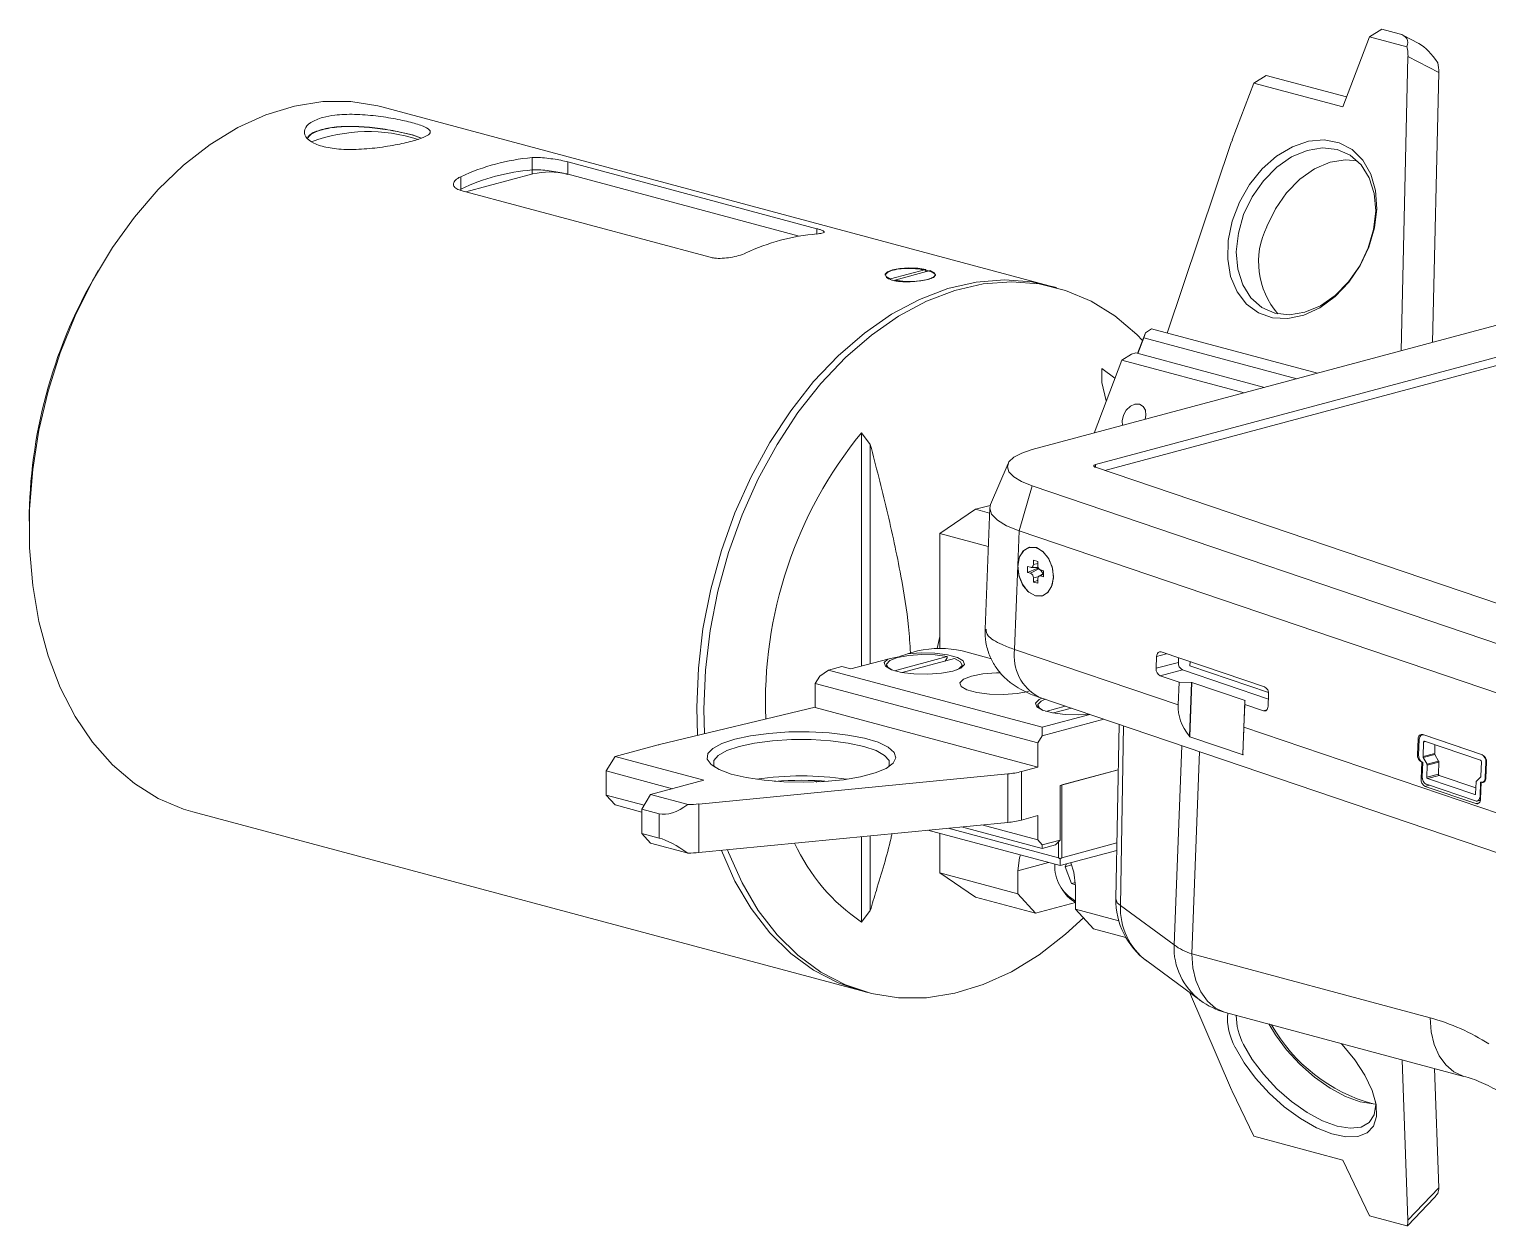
# Paper-space layout 'Лист2' of a CAD drawing. Header units: millimetres. Extents: x 17 to 391, y 20 to 263.
# Drawn here: x 155.6 to 271.5, y 167.5 to 262.6 of the extents above; entities that cross this region are included whole.
import ezdxf

# ---------------------------------------------------------------- set-up
doc = ezdxf.new("R2010")
doc.units = ezdxf.units.MM

psp = doc.layouts.new('Лист2')

# ---------------------------------------------------------------- linework, layer by layer
at = {"color": 7, "linetype": 'Continuous', "lineweight": 15}
for p, q in [((262.11, 261.96), (259.99, 256.39)), ((262.11, 261.96), (263.08, 262.57)), ((265.08, 261.16), (262.11, 261.96)), ((263.08, 262.57), (264.47, 262.2)), ((266.04, 261.43), (264.76, 262.09)), ((264.62, 237), (265.16, 260.39)), ((267.61, 259.12), (265.16, 260.39)), ((252.92, 258.28), (253.89, 258.89)), ((253.89, 258.89), (260.29, 257.18)), ((267.61, 259.12), (267.11, 237.67)), ((252.92, 258.28), (251.21, 253.78)), ((259.99, 256.39), (252.92, 258.28)), ((236.67, 242.18), (183.64, 256.39)), ((186.03, 254.16), (186.8, 253.91)), ((186.07, 254.16), (186.81, 253.92)), ((251.16, 253.64), (246.03, 238.42)), ((195.58, 252.36), (195.58, 251.38)), ((218.21, 246.71), (198.41, 252.02)), ((189.92, 250.84), (189.92, 249.87)), ((195.65, 251.06), (190.33, 249.64)), ((216.8, 246.12), (198.34, 251.06)), ((189.92, 249.75), (209.72, 244.44)), ((303.55, 247.43), (235.32, 229.15)), ((306.89, 245.79), (240.35, 227.96)), ((241.08, 227.5), (306.86, 245.12)), ((161.12, 243.39), (160.84, 242.9)), ((224.05, 242.73), (226.86, 243.48)), ((227.21, 243.39), (224.41, 242.63)), ((226.86, 243.48), (226.86, 243.41)), ((226.86, 243.41), (226.86, 243.29)), ((223.63, 243.06), (223.63, 243.02)), ((224.05, 242.66), (224.05, 242.73)), ((224.41, 242.63), (224.41, 242.57)), ((227.63, 243.02), (227.63, 243.06)), ((237.24, 242.03), (236.67, 242.18)), ((244.32, 238.44), (244.8, 238.75)), ((244.8, 238.75), (257.97, 235.22)), ((243.69, 236.8), (244.32, 238.44)), ((244.19, 238.04), (243.71, 236.79)), ((244.19, 238.04), (244.32, 238.44)), ((256.35, 234.79), (244.19, 238.04)), ((242.43, 236.26), (243.21, 236.75)), ((243.54, 236.84), (243.21, 236.75)), ((243.54, 236.84), (253.77, 234.1)), ((240.23, 230.47), (242.43, 236.26)), ((240.84, 235.6), (241.89, 234.84)), ((240.84, 234.49), (240.84, 235.6)), ((252.14, 233.66), (242.43, 236.26)), ((241.2, 233.03), (240.84, 234.49)), ((221.74, 230.49), (222.45, 229.57)), ((221.74, 211.95), (221.74, 230.49)), ((222.45, 229.57), (222.45, 212.14)), ((233.4, 228.04), (232.01, 224.8)), ((240.35, 227.75), (277.91, 215)), ((235.31, 226.27), (234.28, 222.69)), ((235.31, 226.27), (276.26, 212.37)), ((227.98, 222.48), (230.81, 224.41)), ((231.98, 224.72), (230.81, 224.41)), ((230.81, 224.41), (231.93, 224.11)), ((231.94, 224.52), (231.57, 214.89)), ((234.28, 222.69), (234.17, 219.93)), ((234.28, 222.69), (275.23, 208.8)), ((227.98, 222.48), (227.98, 213.34)), ((231.82, 221.45), (227.98, 222.48)), ((235.76, 220.27), (235.41, 220.37)), ((235.41, 220.37), (235.41, 220.03)), ((235.76, 219.94), (235.76, 220.27)), ((234.17, 219.93), (233.91, 213.27)), ((235.19, 219.8), (234.95, 219.86)), ((234.95, 219.86), (234.95, 219.38)), ((235.72, 219.7), (234.95, 219.38)), ((234.95, 219.38), (235.19, 219.32)), ((235.83, 219.67), (235.19, 219.32)), ((235.23, 219.79), (235.79, 219.78)), ((235.72, 219.78), (235.72, 219.7)), ((235.72, 219.7), (235.83, 219.67)), ((235.83, 219.67), (235.86, 219.66)), ((236.22, 219.31), (235.86, 219.09)), ((236.22, 219.52), (235.97, 219.59)), ((235.97, 219.11), (236.22, 219.04)), ((236.22, 219.04), (236.22, 219.52)), ((235.41, 218.97), (235.41, 218.63)), ((235.76, 218.78), (235.41, 218.63)), ((235.41, 218.63), (235.76, 218.54)), ((235.76, 218.54), (235.76, 218.88)), ((233.91, 213.27), (246.9, 208.86)), ((223.84, 212.51), (220.91, 211.73)), ((228.56, 212.7), (224.38, 211.58)), ((229.13, 212.54), (224.99, 211.44)), ((226.21, 213.15), (225.41, 212.93)), ((228.41, 212.35), (228.56, 212.6)), ((228.56, 212.6), (228.56, 212.7)), ((232.08, 212.52), (229.75, 213.15)), ((245.19, 212.72), (245.16, 211.77)), ((246.93, 212.24), (245.16, 211.77)), ((253.76, 210.3), (245.57, 213.07)), ((246.94, 212.61), (246.93, 212.24)), ((247.86, 212.3), (247.84, 211.96)), ((218.08, 210.57), (218.44, 211.15)), ((218.44, 211.15), (219.14, 211.63)), ((220.2, 211.92), (219.14, 211.63)), ((219.14, 211.63), (236.11, 207.09)), ((220.2, 211.92), (220.91, 211.73)), ((223.74, 212.06), (223.74, 211.96)), ((223.79, 211.83), (223.74, 211.96)), ((229.74, 211.96), (229.74, 212.06)), ((247.26, 211.64), (245.49, 211.17)), ((245.49, 211.17), (246.98, 210.67)), ((247.26, 211.64), (254.08, 209.33)), ((247.84, 211.96), (254.08, 209.84)), ((235.76, 205.84), (218.08, 210.57)), ((218.08, 208.65), (218.08, 210.57)), ((246.9, 208.86), (246.98, 210.67)), ((246.98, 210.67), (247.96, 210.63)), ((247.96, 210.63), (247.8, 206.39)), ((248, 210.64), (247.83, 206.36)), ((248, 210.64), (247.96, 210.63)), ((252.24, 209.2), (248, 210.64)), ((218.08, 208.69), (205.71, 205.71)), ((208.73, 206.44), (208.66, 208.68)), ((218.08, 208.65), (235.76, 203.91)), ((235.76, 208.84), (235.76, 208.74)), ((235.81, 208.61), (235.76, 208.74)), ((235.84, 209.48), (276.8, 195.58)), ((237.94, 208.77), (236.4, 208.35)), ((238.44, 208.6), (237.01, 208.22)), ((252.04, 204.96), (252.2, 209.19)), ((252.2, 208.89), (252.13, 207.09)), ((252.24, 209.2), (252.2, 209.19)), ((252.2, 209.19), (252.2, 208.89)), ((252.2, 208.89), (253.68, 208.39)), ((254.06, 208.75), (254.09, 209.7)), ((209.28, 206.57), (209.23, 208.52)), ((236.11, 207.09), (239.9, 208.1)), ((241.01, 207.73), (236.11, 206.41)), ((236.11, 206.41), (235.76, 205.84)), ((236.11, 207.09), (236.11, 206.41)), ((242.21, 207.32), (241.96, 193.45)), ((247.83, 206.36), (247.82, 206.35)), ((247.82, 206.35), (247.83, 206.32)), ((252.07, 204.89), (247.83, 206.32)), ((252.13, 207.09), (274.87, 199.37)), ((266.36, 206.5), (266.29, 206.48)), ((271.08, 204.9), (266.35, 206.51)), ((271.02, 204.92), (266.43, 206.48)), ((202.17, 204.76), (205.59, 205.68)), ((235.76, 203.91), (235.76, 205.84)), ((265.97, 206.15), (265.93, 204.91)), ((266.06, 206.12), (266.01, 204.88)), ((266.41, 205.91), (266.37, 204.75)), ((270.93, 204.47), (266.49, 205.98)), ((267.31, 205.7), (267.29, 204.99)), ((201.46, 203.61), (202.17, 204.76)), ((202.17, 204.76), (209.24, 202.87)), ((252.07, 204.89), (252.06, 204.92)), ((266.26, 204.32), (266.21, 202.98)), ((266.28, 204.32), (266.26, 204.32)), ((266.3, 203.14), (266.35, 204.29)), ((267.29, 204.99), (266.37, 204.75)), ((267.3, 204.92), (266.38, 204.67)), ((266.38, 204.67), (266.68, 204.15)), ((266.7, 204.07), (266.66, 203.12)), ((267.6, 204.39), (266.68, 204.15)), ((267.62, 204.32), (266.7, 204.07)), ((267.3, 204.92), (267.6, 204.39)), ((267.62, 204.32), (267.58, 203.37)), ((270.96, 203.19), (271, 204.35)), ((271.31, 203.09), (271.36, 204.32)), ((271.36, 203.07), (271.41, 204.31)), ((206.74, 202.2), (201.46, 203.61)), ((201.46, 201.68), (201.46, 203.61)), ((209.24, 202.87), (205, 201.73)), ((208.83, 200.98), (233.37, 203.38)), ((218.2, 202.73), (218.1, 202.85)), ((218.16, 202.85), (218.52, 202.75)), ((233.37, 199.52), (233.37, 203.38)), ((235.76, 203.91), (234.46, 203.56)), ((234.46, 203.56), (234.46, 199.71)), ((242.15, 203.7), (237.53, 202.46)), ((237.67, 202.5), (242.15, 203.7)), ((267.58, 203.37), (266.66, 203.12)), ((267.65, 203.25), (266.73, 203)), ((266.73, 203), (270.47, 201.73)), ((267.65, 203.25), (270.56, 202.26)), ((270.6, 202.81), (270.93, 203.13)), ((201.46, 201.68), (204.48, 200.88)), ((202.17, 200.91), (201.46, 201.68)), ((204.29, 200.58), (205, 201.73)), ((205, 201.73), (207.97, 200.94)), ((237.53, 202.46), (237.53, 198.12)), ((237.67, 202.5), (237.67, 196.72)), ((266.54, 202.39), (270.57, 201.02)), ((266.64, 202.55), (270.52, 201.23)), ((270.54, 201.8), (270.58, 202.75)), ((270.94, 202.73), (270.89, 201.59)), ((270.94, 201.38), (270.99, 202.71)), ((271.01, 202.71), (270.99, 202.71)), ((271.09, 202.72), (271.25, 202.76)), ((204.29, 200.34), (202.17, 200.91)), ((205.68, 200.21), (204.29, 200.58)), ((204.29, 198.65), (204.29, 200.58)), ((208.83, 200.98), (208.83, 197.13)), ((270.67, 201.22), (270.93, 201.29)), ((168.63, 200.37), (221.66, 186.16)), ((205.68, 198.28), (205.68, 200.21)), ((233.37, 199.52), (208.83, 197.13)), ((231.31, 199.32), (235.76, 198.13)), ((235.76, 200.06), (234.46, 199.71)), ((235.76, 200.06), (235.76, 198.13)), ((205, 197.88), (204.29, 198.65)), ((204.29, 198.65), (205.68, 198.28)), ((221.74, 191.6), (221.74, 198.39)), ((222.45, 198.46), (222.45, 192.52)), ((237.53, 196.09), (227.03, 198.91)), ((227.98, 195.51), (227.98, 198.65)), ((228.63, 199.06), (237.39, 196.72)), ((236.11, 197.45), (229.71, 199.17)), ((207.97, 197.08), (205, 197.88)), ((235.76, 198.13), (236.11, 197.74)), ((236.11, 197.74), (237.53, 198.12)), ((236.11, 197.74), (236.11, 197.45)), ((237.17, 197.74), (236.11, 197.45)), ((237.53, 198.12), (237.17, 197.74)), ((237.39, 196.72), (237.39, 197.97)), ((242.03, 197.3), (237.53, 196.09)), ((237.67, 196.72), (242.04, 197.89)), ((237.39, 196.72), (237.53, 196.62)), ((237.53, 196.62), (237.67, 196.72)), ((237.53, 196.09), (237.53, 196.62)), ((238.03, 196.23), (237.92, 196)), ((238.44, 196.14), (237.92, 196)), ((237.92, 196), (238.43, 194.66)), ((227.98, 195.51), (234.17, 193.85)), ((230.81, 193.58), (227.98, 195.51)), ((234.17, 193.85), (234.17, 195.68)), ((238.75, 194.74), (238.43, 194.66)), ((235.58, 192.3), (230.81, 193.58)), ((234.17, 193.85), (235.58, 192.3)), ((237.6, 194.38), (237.65, 194.28)), ((238.43, 194.66), (238.76, 194.57)), ((238.76, 194.45), (238.76, 192.62)), ((222.45, 192.52), (221.74, 191.6)), ((238.75, 193.15), (235.58, 192.3)), ((238.76, 192.62), (242.19, 191.7)), ((240.18, 191.07), (238.76, 192.62)), ((246.59, 189.79), (242.33, 192.92)), ((242.75, 190.38), (240.18, 191.07)), ((266.92, 184), (247.99, 189.07)), ((244.41, 188.51), (248.68, 185.38)), ((221.66, 186.16), (222.23, 186.01)), ((247.8, 186.02), (251.16, 178.28)), ((250.68, 184.42), (269.61, 179.34)), ((265.16, 167.91), (264.7, 180.66)), ((267.27, 179.97), (267.61, 170.49)), ((252.92, 174.59), (251.21, 178.17)), ((252.92, 174.59), (259.99, 172.69)), ((259.99, 172.69), (262.11, 168.25)), ((265.16, 167.91), (267.61, 170.49)), ((265.15, 167.49), (267.24, 169.69)), ((262.11, 168.25), (265.08, 167.46))]:
    psp.add_line(p, q, dxfattribs=at)
at = {"color": 8, "linetype": 'Continuous', "lineweight": 15}
for p, q in [((198.41, 252.02), (198.41, 251.04)), ((195.58, 251.38), (195.58, 251.04)), ((189.92, 249.87), (189.92, 249.75)), ((218.21, 246.71), (218.21, 246.29)), ((240.35, 227.96), (240.34, 227.75)), ((235.76, 220.09), (235.41, 220.03)), ((235.8, 219.04), (235.41, 218.97)), ((236.22, 219.25), (235.97, 219.11)), ((245.99, 212.93), (245.19, 212.72)), ((253.96, 208.46), (253.68, 208.39)), ((242.33, 192.92), (242.58, 207.19)), ((247.21, 205.62), (246.59, 189.79)), ((247.99, 189.07), (248.61, 205.15)), ((266.07, 206.17), (265.97, 206.15)), ((266.57, 205.95), (266.41, 205.91)), ((266.02, 204.94), (265.93, 204.91)), ((271.36, 204.32), (271.41, 204.34)), ((266.31, 203.01), (266.21, 202.98)), ((271.31, 203.09), (271.36, 203.1)), ((266.86, 202.47), (266.54, 202.39)), ((270.52, 201.74), (270.47, 201.73)), ((270.84, 201.09), (270.57, 201.02)), ((270.89, 201.59), (270.95, 201.6)), ((234.17, 195.68), (236.62, 196.34))]:
    psp.add_line(p, q, dxfattribs=at)
at = {"color": 7, "linetype": 'Continuous', "lineweight": 15, "flags": 128}
for points in [[(183.64, 256.39), (183.33, 256.47), (181.17, 256.81), (178.95, 256.81), (176.7, 256.46), (174.44, 255.77), (172.2, 254.75), (170.01, 253.4), (167.9, 251.76), (165.88, 249.83), (163.99, 247.64), (162.25, 245.21), (160.67, 242.58), (159.28, 239.78), (158.1, 236.84), (157.14, 233.8), (156.4, 230.69), (155.91, 227.56), (155.66, 224.43), (155.66, 221.35), (155.91, 218.36), (156.4, 215.49), (157.14, 212.77), (158.1, 210.25), (159.28, 207.94), (160.67, 205.89), (162.25, 204.1), (163.99, 202.61), (165.88, 201.43), (167.9, 200.58), (168.63, 200.37)], [(262.06, 245.24), (261.37, 243.78), (260.46, 242.45), (259.37, 241.31), (258.17, 240.43), (256.9, 239.84), (255.62, 239.57), (254.4, 239.63), (253.28, 240.02), (252.33, 240.72), (251.59, 241.69), (251.08, 242.9), (250.85, 244.29), (250.88, 245.78), (251.2, 247.32), (251.77, 248.83), (252.58, 250.23), (253.58, 251.47), (254.73, 252.49), (255.98, 253.23), (257.26, 253.66), (258.52, 253.77), (259.69, 253.54), (260.73, 253), (261.58, 252.15), (262.21, 251.05), (262.58, 249.75), (262.68, 248.3), (262.51, 246.77), (262.06, 245.24)], [(262.01, 245.18), (262.44, 246.66), (262.6, 248.13), (262.48, 249.52), (262.08, 250.76), (261.44, 251.79), (260.58, 252.55), (259.54, 253.01), (258.37, 253.14), (257.15, 252.94), (255.91, 252.42), (254.74, 251.6), (253.68, 250.52), (252.79, 249.24), (252.11, 247.83), (251.69, 246.35), (251.53, 244.88), (251.65, 243.49), (252.04, 242.25), (252.69, 241.22), (253.55, 240.46), (254.59, 240), (255.75, 239.87), (256.98, 240.07), (258.21, 240.59), (259.39, 241.41), (260.45, 242.49), (261.34, 243.76), (262.01, 245.18)], [(253.95, 246.88), (254.63, 248.29), (255.51, 249.57), (256.57, 250.64), (257.75, 251.46), (258.98, 251.99), (260.21, 252.19), (261.14, 252.11)], [(226.86, 243.48), (226.22, 243.57), (225.51, 243.59), (224.81, 243.55), (224.22, 243.44), (223.81, 243.28), (223.64, 243.09), (223.72, 242.9), (224.05, 242.73)], [(224.41, 242.63), (225.04, 242.54), (225.76, 242.52), (226.46, 242.57), (227.05, 242.68), (227.46, 242.84), (227.63, 243.02), (227.54, 243.21), (227.21, 243.39)], [(208.66, 208.68), (208.79, 211.78), (209.16, 214.92), (209.77, 218.05), (210.62, 221.13), (211.7, 224.12), (212.99, 227), (214.47, 229.71), (216.13, 232.24), (217.95, 234.56), (219.91, 236.62), (221.98, 238.41), (224.13, 239.91), (226.35, 241.09), (228.6, 241.95), (230.86, 242.47), (233.1, 242.64), (235.29, 242.48), (236.67, 242.18)], [(208.66, 208.68), (208.79, 211.78), (209.16, 214.92), (209.77, 218.05), (210.62, 221.13), (211.7, 224.12), (212.99, 227), (214.47, 229.71), (216.13, 232.24), (217.95, 234.56), (219.91, 236.62), (221.98, 238.41), (224.13, 239.91), (226.35, 241.09), (228.6, 241.95), (230.86, 242.47), (233.1, 242.64), (235.29, 242.48), (236.67, 242.18)], [(209.23, 208.52), (209.35, 211.63), (209.72, 214.77), (210.34, 217.89), (211.19, 220.97), (212.26, 223.97), (213.55, 226.84), (215.04, 229.56), (216.7, 232.09), (218.52, 234.4), (220.47, 236.47), (222.54, 238.26), (224.7, 239.75), (226.92, 240.94), (229.17, 241.8), (231.43, 242.32), (233.67, 242.49), (235.86, 242.32), (237.97, 241.81), (239.99, 240.96), (241.88, 239.78), (243.62, 238.29), (244.08, 237.82)], [(244.3, 231.56), (244.35, 231.87), (244.31, 232.28), (244.12, 232.59), (243.83, 232.77), (243.47, 232.77), (243.11, 232.6), (242.78, 232.29), (242.56, 231.88), (242.46, 231.43), (242.49, 231.08)], [(235.32, 229.15), (234.48, 228.87), (233.86, 228.54), (233.47, 228.17), (233.34, 227.78), (233.47, 227.38), (233.85, 226.98), (234.47, 226.61), (235.31, 226.27)], [(240.35, 227.75), (240.29, 227.77), (240.24, 227.8), (240.21, 227.83), (240.2, 227.86), (240.21, 227.89), (240.24, 227.92), (240.29, 227.94), (240.35, 227.96)], [(232.01, 224.8), (231.94, 224.49), (232.09, 224.01), (232.55, 223.54), (233.28, 223.1), (234.28, 222.69)], [(232.01, 224.8), (231.94, 224.49), (232.09, 224.01), (232.55, 223.54), (233.28, 223.1), (234.28, 222.69)], [(234.17, 219.93), (234.31, 220.62), (234.64, 221.14), (235.11, 221.4), (235.66, 221.36), (236.19, 221.03), (236.63, 220.46), (236.92, 219.74), (237, 218.97), (236.86, 218.28), (236.53, 217.77), (236.06, 217.51), (235.51, 217.55), (234.97, 217.88), (234.53, 218.45), (234.25, 219.17), (234.17, 219.93)], [(234.17, 219.83), (234.28, 219.07), (234.58, 218.36), (235.04, 217.82), (235.58, 217.53), (236.12, 217.53), (236.58, 217.82), (236.89, 218.37), (237, 219.07), (236.89, 219.84), (236.58, 220.55), (236.12, 221.09), (235.58, 221.38), (235.04, 221.38), (234.58, 221.08), (234.28, 220.54), (234.17, 219.83)], [(235.41, 220.03), (235.4, 219.97), (235.39, 219.92), (235.37, 219.88), (235.34, 219.84), (235.31, 219.82), (235.28, 219.8), (235.24, 219.79), (235.19, 219.8)], [(235.76, 218.88), (235.76, 218.93), (235.78, 218.98), (235.8, 219.03), (235.82, 219.06), (235.85, 219.09), (235.89, 219.11), (235.93, 219.11), (235.97, 219.11)], [(227.76, 213.34), (227.98, 214.3), (227.98, 214.33)], [(225.41, 212.93), (226.48, 213.01), (227.59, 212.98), (228.59, 212.85), (229.37, 212.64), (229.84, 212.37), (229.93, 212.08), (229.64, 211.79), (229.01, 211.55), (228.1, 211.38), (227.03, 211.3), (225.92, 211.32), (224.92, 211.45), (224.13, 211.66), (223.66, 211.93), (223.55, 212.22), (223.84, 212.51)], [(224.17, 211.64), (223.87, 211.83), (223.75, 212.11), (224.01, 212.39), (224.62, 212.63), (225.5, 212.79), (226.54, 212.86), (227.61, 212.83), (228.56, 212.7)], [(229.13, 212.54), (229.62, 212.29), (229.74, 212), (229.48, 211.72), (229.32, 211.64)], [(245.57, 213.07), (245.5, 213.09), (245.43, 213.08), (245.37, 213.06), (245.31, 213.02), (245.26, 212.96), (245.23, 212.89), (245.21, 212.81), (245.19, 212.72)], [(235.02, 209.94), (234.11, 209.77), (233.03, 209.69), (231.93, 209.72), (230.92, 209.84), (230.13, 210.05), (229.66, 210.32), (229.57, 210.62), (229.85, 210.91), (230.49, 211.15), (231.4, 211.32), (232.48, 211.4), (232.8, 211.4)], [(229.74, 211.96), (229.74, 211.91), (229.7, 211.83)], [(239.83, 208.12), (239.03, 208.08), (237.92, 208.11), (236.92, 208.23), (236.14, 208.44), (235.67, 208.71), (235.58, 209.01), (235.87, 209.3), (236.08, 209.4)], [(236.19, 208.42), (235.89, 208.6), (235.77, 208.89), (236.03, 209.17), (236.34, 209.31)], [(253.68, 208.39), (253.75, 208.38), (253.82, 208.38), (253.88, 208.4), (253.94, 208.45), (253.99, 208.5), (254.02, 208.57), (254.04, 208.66), (254.06, 208.75)], [(211.68, 206.14), (212.94, 206.41), (214.39, 206.6), (215.97, 206.71), (217.59, 206.72), (219.18, 206.64), (220.67, 206.46), (221.99, 206.21), (223.07, 205.89), (223.87, 205.51), (224.35, 205.09), (224.48, 204.66), (224.26, 204.23), (223.7, 203.82), (222.83, 203.46), (221.68, 203.15), (220.31, 202.92), (218.79, 202.77), (217.18, 202.71), (215.57, 202.74), (214.02, 202.87), (212.6, 203.08), (211.4, 203.37), (210.45, 203.73), (209.81, 204.13), (209.5, 204.55), (209.55, 204.99), (209.94, 205.41), (210.66, 205.8), (211.68, 206.14)], [(266.35, 206.51), (266.28, 206.52), (266.21, 206.52), (266.15, 206.49), (266.09, 206.45), (266.04, 206.39), (266.01, 206.32), (265.98, 206.24), (265.97, 206.15)], [(266.43, 206.48), (266.36, 206.49), (266.3, 206.49), (266.23, 206.46), (266.18, 206.42), (266.13, 206.36), (266.1, 206.29), (266.07, 206.21), (266.06, 206.12)], [(212.03, 205.56), (211.05, 205.23), (210.37, 204.85), (210.02, 204.44), (210.02, 204.02), (210.07, 203.93)], [(223.89, 203.93), (223.94, 204.02), (223.94, 204.44), (223.59, 204.85), (222.91, 205.23), (221.93, 205.56), (220.7, 205.82), (219.29, 206), (217.76, 206.1), (216.2, 206.1), (214.67, 206), (213.26, 205.82), (212.03, 205.56)], [(266.49, 205.98), (266.47, 205.98), (266.46, 205.98), (266.45, 205.97), (266.43, 205.97), (266.43, 205.95), (266.42, 205.94), (266.41, 205.92), (266.41, 205.91)], [(270.94, 202.73), (271.01, 202.71), (271.07, 202.72), (271.14, 202.74), (271.19, 202.78), (271.24, 202.84), (271.28, 202.91), (271.3, 202.99), (271.31, 203.09)], [(270.99, 202.71), (271.06, 202.7), (271.13, 202.7), (271.19, 202.72), (271.25, 202.77), (271.29, 202.82), (271.33, 202.89), (271.35, 202.98), (271.36, 203.07)], [(270.47, 201.73), (270.48, 201.73), (270.5, 201.73), (270.51, 201.73), (270.52, 201.74), (270.53, 201.75), (270.54, 201.77), (270.54, 201.78), (270.54, 201.8)], [(270.52, 201.23), (270.59, 201.22), (270.66, 201.22), (270.72, 201.24), (270.78, 201.28), (270.82, 201.34), (270.86, 201.41), (270.88, 201.5), (270.89, 201.59)], [(270.57, 201.02), (270.64, 201.01), (270.7, 201.01), (270.77, 201.04), (270.82, 201.08), (270.87, 201.13), (270.91, 201.2), (270.93, 201.29), (270.94, 201.38)], [(221.66, 186.16), (219.91, 186.76), (217.95, 187.77), (216.13, 189.11), (214.47, 190.75), (212.99, 192.67), (211.7, 194.86), (210.62, 197.28), (210.61, 197.3)], [(221.66, 186.16), (219.91, 186.76), (217.95, 187.77), (216.13, 189.11), (214.47, 190.75), (212.99, 192.67), (211.7, 194.86), (210.62, 197.28), (210.61, 197.3)], [(239.38, 191.94), (237.97, 190.64), (235.86, 188.99), (233.67, 187.65), (231.43, 186.63), (229.17, 185.94), (226.92, 185.59), (224.7, 185.58), (222.54, 185.93), (220.47, 186.61), (218.52, 187.62), (216.7, 188.96), (215.04, 190.6), (213.55, 192.52), (212.26, 194.71), (211.19, 197.13), (211.1, 197.35)], [(234.38, 196.94), (234.31, 196.71), (234.17, 195.68)], [(238.76, 194.45), (238.63, 195.56), (238.37, 196.32)], [(262.6, 177.14), (262.41, 177.15), (261.38, 177.31), (260.21, 177.74), (258.98, 178.4), (257.75, 179.27), (256.57, 180.3), (255.51, 181.44), (254.63, 182.63), (254.11, 183.5)], [(259.85, 181.96), (259.93, 181.87), (260.94, 180.65), (261.74, 179.42), (262.32, 178.22), (262.63, 177.11), (262.67, 176.15), (262.43, 175.38), (261.93, 174.84), (261.18, 174.55), (260.23, 174.52), (259.12, 174.77), (257.89, 175.26), (256.62, 175.99), (255.34, 176.92), (254.14, 178), (253.06, 179.19), (252.15, 180.42), (251.45, 181.65), (251.45, 181.65)], [(252.11, 181.88), (252.79, 180.69), (253.68, 179.5), (254.74, 178.36), (255.91, 177.33), (257.15, 176.46), (258.37, 175.8), (259.54, 175.37), (260.58, 175.21), (261.44, 175.31), (262.08, 175.68), (262.48, 176.29), (262.6, 177.11), (262.58, 177.34)]]:
    psp.add_lwpolyline(points, dxfattribs=at)
at = {"color": 8, "linetype": 'Continuous', "lineweight": 15, "flags": 128}
for points in [[(247.99, 189.07), (248.07, 187.97), (248.31, 186.95), (248.7, 186.05), (249.23, 185.32), (249.87, 184.77), (250.6, 184.44), (250.68, 184.42)], [(266.92, 184), (267.01, 182.89), (267.25, 181.87), (267.64, 180.98), (268.17, 180.25), (268.81, 179.7), (269.54, 179.36), (269.6, 179.34)]]:
    psp.add_lwpolyline(points, dxfattribs=at)
at = {"color": 7, "linetype": 'Continuous', "lineweight": 15}
for centre, radius, start, end in [((262.3, 260.48), 2.87, 358.3313, 13.8844), ((264.75, 259.21), 2.87, 358.3313, 13.8844), ((182.57, 241.37), 13.06, 72.3272, 110.2487), ((254.99, 252.34), 4.04, 159.1638, 161.371), ((197.02, 235.67), 16.75, 94.9293, 115.0666), ((196.87, 235.26), 16.17, 94.5681, 115.4278), ((196.99, 245.25), 5.97, 76.9836, 103.0164), ((259.64, 244.07), 6.34, 153.7743, 220.6265), ((219.65, 229.61), 16.75, 94.9293, 115.0666), ((195.06, 223.31), 39.43, 150.2145, 179.7896), ((248.04, 209.06), 33.92, 140.8254, 182.2253), ((235.05, 218.99), 0.355, 356.6365, 66.4081), ((236.11, 219.91), 0.355, 176.6365, 246.4081), ((235.53, 219.13), 0.64, 13.5506, 46.2864), ((227.98, 205.5), 7.85, 76.9836, 103.0164), ((247.53, 212.19), 0.608, 175.1333, 243.4898), ((245.76, 211.71), 0.608, 175.1333, 243.4898), ((253.49, 209.75), 0.608, 355.1333, 63.4898), ((251.19, 207.94), 3.72, 204.4905, 205.1857), ((248.48, 206.33), 0.649, 177.7844, 180.6278), ((206.81, 201.15), 4.69, 103.547, 104.9821), ((255.43, 206.5), 3.72, 204.4905, 205.1857), ((266.53, 204.86), 0.608, 175.1333, 243.4898), ((266.62, 204.83), 0.608, 175.1333, 243.4898), ((266.51, 204.74), 0.143, 178.1594, 209.1549), ((266.55, 204.08), 0.143, 358.1594, 29.1549), ((267.43, 204.99), 0.143, 178.1594, 209.1549), ((267.47, 204.32), 0.143, 358.1594, 29.1549), ((270.88, 204.36), 0.122, 355.1333, 63.4898), ((270.75, 204.37), 0.608, 355.1333, 63.4898), ((270.8, 204.36), 0.608, 355.1333, 63.4898), ((216.98, 179.29), 23.93, 81.3557, 98.6443), ((216.98, 175.62), 27.25, 85.5254, 94.4746), ((232.76, 210.26), 6.91, 275.0721, 284.2995), ((266.81, 202.93), 0.608, 175.1333, 243.4898), ((266.91, 203.09), 0.608, 175.1333, 243.4898), ((266.78, 203.11), 0.122, 175.1333, 243.4898), ((267.7, 203.36), 0.122, 175.1333, 243.4898), ((270.67, 202.75), 0.0878, 137.2698, 180.4871), ((270.87, 203.19), 0.0878, 317.2698, 0.4871), ((207.82, 211.45), 10.51, 270.8006, 275.4921), ((232.76, 206.4), 6.91, 275.0721, 284.2995), ((207.82, 207.59), 10.51, 270.8006, 275.4921), ((230.28, 204.19), 15.21, 204.5286, 235.856), ((240.26, 196.06), 3.16, 177.2152, 241.7599), ((240.26, 195.71), 2.97, 208.7915, 239.6266), ((247.96, 193.35), 6, 178.9788, 233.6886), ((249.2, 193.16), 4.26, 232.2722, 253.4496), ((252.23, 190.21), 6, 233.6886, 255.002), ((255.66, 184), 4.83, 175.6704, 209.2137), ((256.22, 184.14), 4.69, 179.4215, 208.8282), ((265.95, 190.02), 13.36, 209.5417, 254.5549), ((262.33, 167.36), 17.26, 57.5063, 74.5767), ((254.33, 179.66), 3.46, 203.4644, 205.5643), ((266.67, 170.43), 0.942, 335.5497, 3.6559), ((264.22, 167.85), 0.942, 335.5497, 3.6559)]:
    psp.add_arc(centre, radius, start, end, dxfattribs=at)
at = {"color": 8, "linetype": 'Continuous', "lineweight": 15}
for centre, radius, start, end in [((237.56, 212.74), 3.68, 171.7654, 242.211), ((242.62, 193.51), 0.66, 185.3405, 243.5736), ((247.57, 192.7), 5.25, 177.5581, 232.9779), ((251.83, 189.57), 5.25, 177.5581, 232.9779)]:
    psp.add_arc(centre, radius, start, end, dxfattribs=at)
at = {"color": 7, "linetype": 'Continuous', "lineweight": 15}
for centre, major_axis, ratio, start_param, end_param in [((261.57, 260.37), (3.55, 1.36), 0.38287, 5.929047, 6.770116), ((266.47, 257.82), (-1.42, 3.72), 0.47186, 5.113283, 5.796255), ((253.97, 208.61), (7.07, -0.23), 0.673849, 3.137439, 3.672966), ((252.14, 209.23), (0.17, 5.22), 0.013696, 3.753974, 4.2895), ((207.8, 203.67), (2.51, 3.27), 0.502791, 3.346951, 4.188019), ((207.8, 195.96), (2.94, -2.25), 0.271444, 1.720484, 2.561552), ((266.47, 173.23), (0.66, 4.18), 0.516731, 3.786035, 3.928108), ((261.57, 168.07), (3.59, -0.57), 0.079414, 6.086559, 6.228632)]:
    psp.add_ellipse(centre, major_axis=major_axis, ratio=ratio, start_param=start_param, end_param=end_param, dxfattribs=at)
for points, knots in [([(178.96, 255.56), (178.61, 255.43), (177.9, 255.18), (177.44, 254.61), (177.52, 254.01), (178.17, 253.48), (179.31, 253.12), (180.78, 252.98), (182.45, 253.04), (184.14, 253.25), (185.64, 253.55), (186.79, 253.87), (187.45, 254.19), (187.57, 254.49), (187.12, 254.81), (186.15, 255.13), (184.78, 255.44), (183.16, 255.7), (181.47, 255.83), (180, 255.78), (179.27, 255.63), (178.96, 255.56)], [0, 0, 0, 0, 0.05315, 0.106281, 0.159896, 0.213858, 0.267285, 0.320127, 0.373246, 0.427068, 0.480933, 0.534121, 0.58697, 0.64032, 0.694258, 0.747953, 0.800933, 0.853849, 0.907441, 0.961406, 1, 1, 1, 1]), ([(177.73, 253.93), (177.78, 254.01), (177.96, 254.28), (178.82, 254.62), (180.18, 254.85), (181.82, 254.86), (183.52, 254.69), (185.01, 254.43), (185.76, 254.24), (186.07, 254.16)], [0, 0, 0, 0, 0.067424, 0.231001, 0.392268, 0.553311, 0.716516, 0.881018, 1, 1, 1, 1]), ([(177.76, 253.91), (177.82, 253.99), (177.99, 254.27), (178.86, 254.61), (180.2, 254.84), (181.83, 254.85), (183.52, 254.68), (184.99, 254.42), (185.73, 254.24), (186.03, 254.16)], [0, 0, 0, 0, 0.073738, 0.236247, 0.396506, 0.556551, 0.718705, 0.882117, 1, 1, 1, 1]), ([(198.41, 252.02), (198.24, 252.06), (197.89, 252.15), (197.24, 252.26), (196.57, 252.34), (195.99, 252.38), (195.7, 252.36), (195.58, 252.36)], [0, 0, 0, 0, 0.210021, 0.419957, 0.632271, 0.848522, 1, 1, 1, 1]), ([(189.92, 250.84), (189.87, 250.82), (189.67, 250.72), (189.41, 250.51), (189.3, 250.23), (189.42, 249.97), (189.68, 249.82), (189.88, 249.76), (189.92, 249.75)], [0, 0, 0, 0, 0.0702042, 0.2864808, 0.5044257, 0.7217957, 0.935757, 1, 1, 1, 1]), ([(195.58, 251.38), (195.75, 251.39), (196.1, 251.4), (196.77, 251.34), (197.46, 251.24), (198.03, 251.13), (198.3, 251.06), (198.41, 251.03)], [0, 0, 0, 0, 0.214331, 0.432128, 0.650308, 0.865714, 1, 1, 1, 1]), ([(195.58, 251.38), (195.75, 251.39), (196.1, 251.4), (196.77, 251.34), (197.46, 251.24), (198.03, 251.13), (198.3, 251.06), (198.41, 251.03)], [0, 0, 0, 0, 0.214331, 0.432128, 0.650308, 0.865714, 1, 1, 1, 1]), ([(218.21, 246.29), (218.35, 246.31), (218.64, 246.34), (218.82, 246.42), (218.78, 246.51), (218.55, 246.62), (218.3, 246.69), (218.21, 246.71)], [0, 0, 0, 0, 0.214822, 0.432412, 0.650347, 0.865695, 1, 1, 1, 1]), ([(209.72, 244.44), (209.84, 244.42), (210.12, 244.36), (210.69, 244.34), (211.36, 244.42), (212.01, 244.57), (212.39, 244.7), (212.55, 244.78), (212.55, 244.78)], [0, 0, 0, 0, 0.146393, 0.355103, 0.566196, 0.781345, 0.999173, 1, 1, 1, 1]), ([(224.26, 243.42), (224.47, 243.47), (224.87, 243.55), (225.66, 243.56), (226.3, 243.51), (226.75, 243.44), (227.05, 243.37), (227.29, 243.29), (227.53, 243.18), (227.65, 243.03), (227.48, 242.85), (227.04, 242.68), (226.38, 242.55), (225.61, 242.48), (224.97, 242.49), (224.51, 242.55), (224.22, 242.61), (223.98, 242.69), (223.74, 242.82), (223.62, 243.02), (223.77, 243.25), (224.1, 243.37), (224.26, 243.42)], [0, 0, 0, 0, 0.063183, 0.125889, 0.187961, 0.219019, 0.249912, 0.280961, 0.311892, 0.374049, 0.43681, 0.499999, 0.563187, 0.625958, 0.688104, 0.719031, 0.750077, 0.780979, 0.812028, 0.874104, 0.936813, 1, 1, 1, 1]), ([(222.45, 229.57), (222.9, 227.83), (223.8, 224.36), (224.84, 219.52), (225.48, 215.71), (225.6, 213.68), (225.64, 213)], [0, 0, 0, 0, 0.316511, 0.632831, 0.875837, 1, 1, 1, 1]), ([(231.58, 214.88), (231.58, 214.53), (231.59, 213.82), (231.89, 212.82), (232.34, 211.94), (232.91, 211.22), (233.54, 210.64), (234.21, 210.19), (234.94, 209.82), (235.46, 209.6), (235.82, 209.49), (235.85, 209.48)], [0, 0, 0, 0, 0.134772, 0.270856, 0.396777, 0.514475, 0.625976, 0.73367, 0.844078, 0.98626, 1, 1, 1, 1]), ([(223.84, 212.51), (224.15, 212.56), (224.62, 212.64), (225.22, 212.86), (225.41, 212.93)], [0, 0, 0, 0, 0.681626, 1, 1, 1, 1]), ([(224.18, 198.63), (224.15, 198.51), (223.81, 196.96), (223.18, 194.96), (222.61, 193.05), (222.45, 192.52)], [0, 0, 0, 0, 0.0547662, 0.7354973, 1, 1, 1, 1]), ([(269.61, 179.34), (269.83, 179.28), (270.51, 179.08), (271.71, 178.56), (273.2, 177.66), (274.62, 176.58), (275.5, 175.69), (275.9, 175.28)], [0, 0, 0, 0, 0.111503, 0.350748, 0.583337, 0.811503, 1, 1, 1, 1])]:
    psp.add_open_spline(points, degree=3, knots=knots, dxfattribs=at)
at = {"color": 8, "linetype": 'Continuous', "lineweight": 15}
psp.add_open_spline([(231.65, 214.89), (231.67, 214.71), (231.7, 214.32), (232.63, 213.74), (233.57, 213.39), (233.91, 213.27)], degree=3, knots=[0, 0, 0, 0, 0.331835, 0.755824, 1, 1, 1, 1], dxfattribs=at)

doc.saveas('drawing.dxf')
